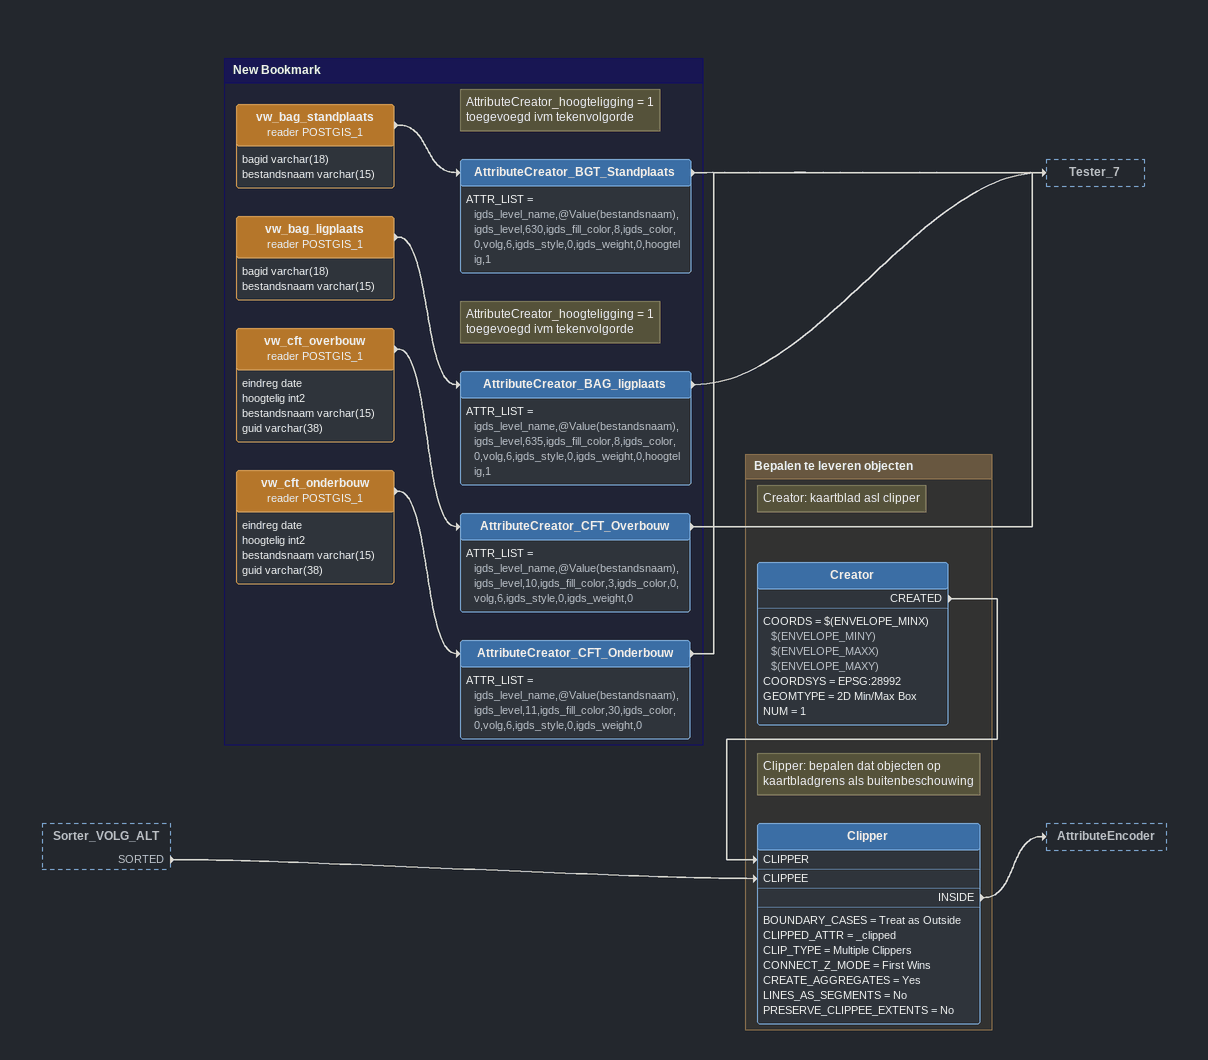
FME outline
Sorter_VOLG_ALT [outside]
    SORTED -> Clipper [CLIPPEE]

Bookmark: New Bookmark
vw_bag_standplaats (reader POSTGIS_1)
    attributes: bagid varchar(18), bestandsnaam varchar(15)
    -> AttributeCreator_BGT_Standplaats
Note: AttributeCreator_hoogteligging = 1 toegevoegd ivm tekenvolgorde
AttributeCreator_BGT_Standplaats
    ATTR_LIST = igds_level_name,@Value(bestandsnaam),igds_level,630,igds_fill_color,8,igds_color,0,volg,6,igds_style,0,igds_weight,0,hoogtelig,1
    -> Tester_7
vw_bag_ligplaats (reader POSTGIS_1)
    attributes: bagid varchar(18), bestandsnaam varchar(15)
    -> AttributeCreator_BAG_ligplaats
Note: AttributeCreator_hoogteligging = 1 toegevoegd ivm tekenvolgorde
AttributeCreator_BAG_ligplaats
    ATTR_LIST = igds_level_name,@Value(bestandsnaam),igds_level,635,igds_fill_color,8,igds_color,0,volg,6,igds_style,0,igds_weight,0,hoogtelig,1
    -> Tester_7
vw_cft_overbouw (reader POSTGIS_1)
    attributes: eindreg date, hoogtelig int2, bestandsnaam varchar(15), guid varchar(38)
    -> AttributeCreator_CFT_Overbouw
AttributeCreator_CFT_Overbouw
    ATTR_LIST = igds_level_name,@Value(bestandsnaam),igds_level,10,igds_fill_color,3,igds_color,0,volg,6,igds_style,0,igds_weight,0
    -> Tester_7
vw_cft_onderbouw (reader POSTGIS_1)
    attributes: eindreg date, hoogtelig int2, bestandsnaam varchar(15), guid varchar(38)
    -> AttributeCreator_CFT_Onderbouw
AttributeCreator_CFT_Onderbouw
    ATTR_LIST = igds_level_name,@Value(bestandsnaam),igds_level,11,igds_fill_color,30,igds_color,0,volg,6,igds_style,0,igds_weight,0
    -> Tester_7

Bookmark: Bepalen te leveren objecten
Note: Creator: kaartblad asl clipper
Creator
    COORDS = $(ENVELOPE_MINX) $(ENVELOPE_MINY) $(ENVELOPE_MAXX) $(ENVELOPE_MAXY)
    COORDSYS = EPSG:28992
    GEOMTYPE = 2D Min/Max Box
    NUM = 1
    CREATED -> Clipper [CLIPPER]
Note: Clipper: bepalen dat objecten op kaartbladgrens als buitenbeschouwing
Clipper
    BOUNDARY_CASES = Treat as Outside
    CLIPPED_ATTR = _clipped
    CLIP_TYPE = Multiple Clippers
    CONNECT_Z_MODE = First Wins
    CREATE_AGGREGATES = Yes
    LINES_AS_SEGMENTS = No
    PRESERVE_CLIPPEE_EXTENTS = No
    INSIDE -> AttributeEncoder
